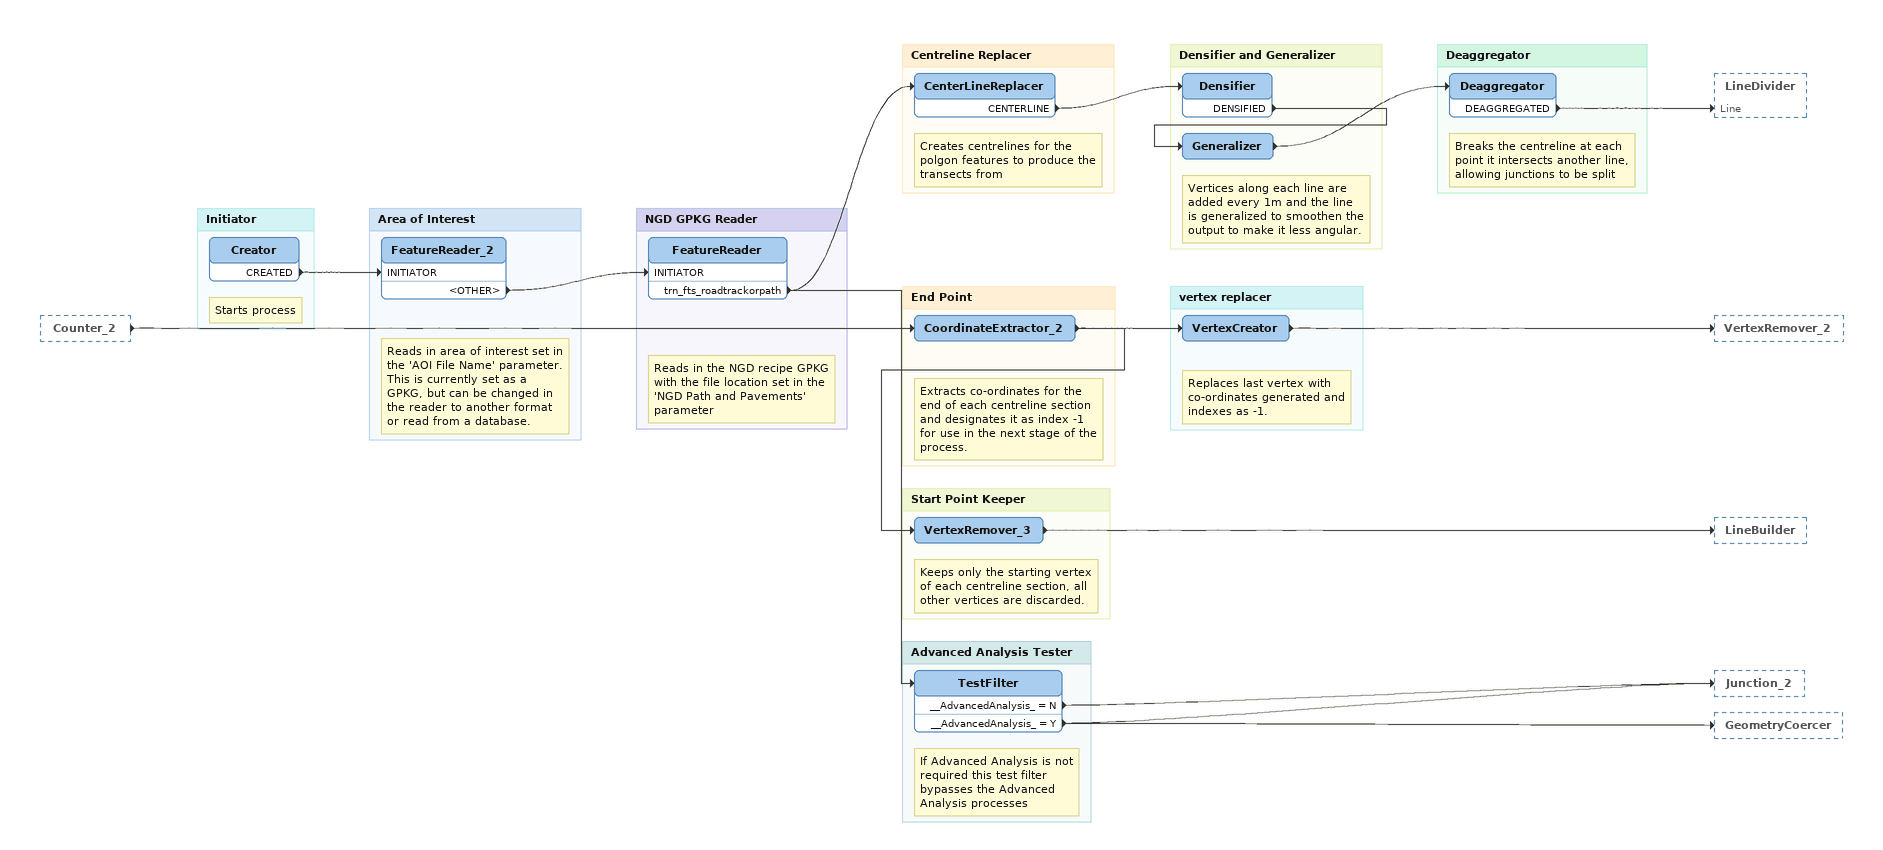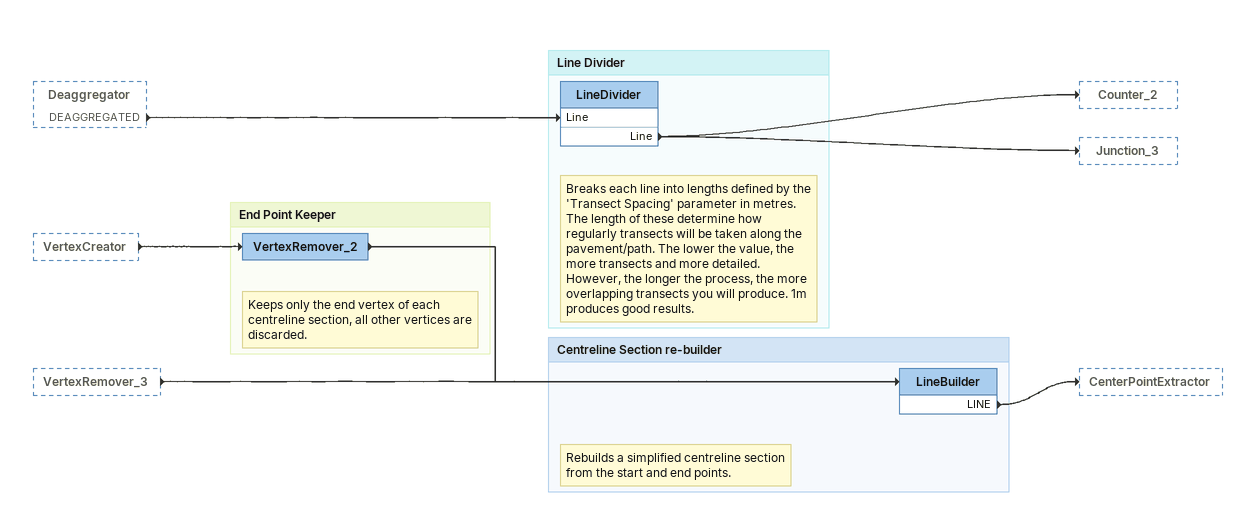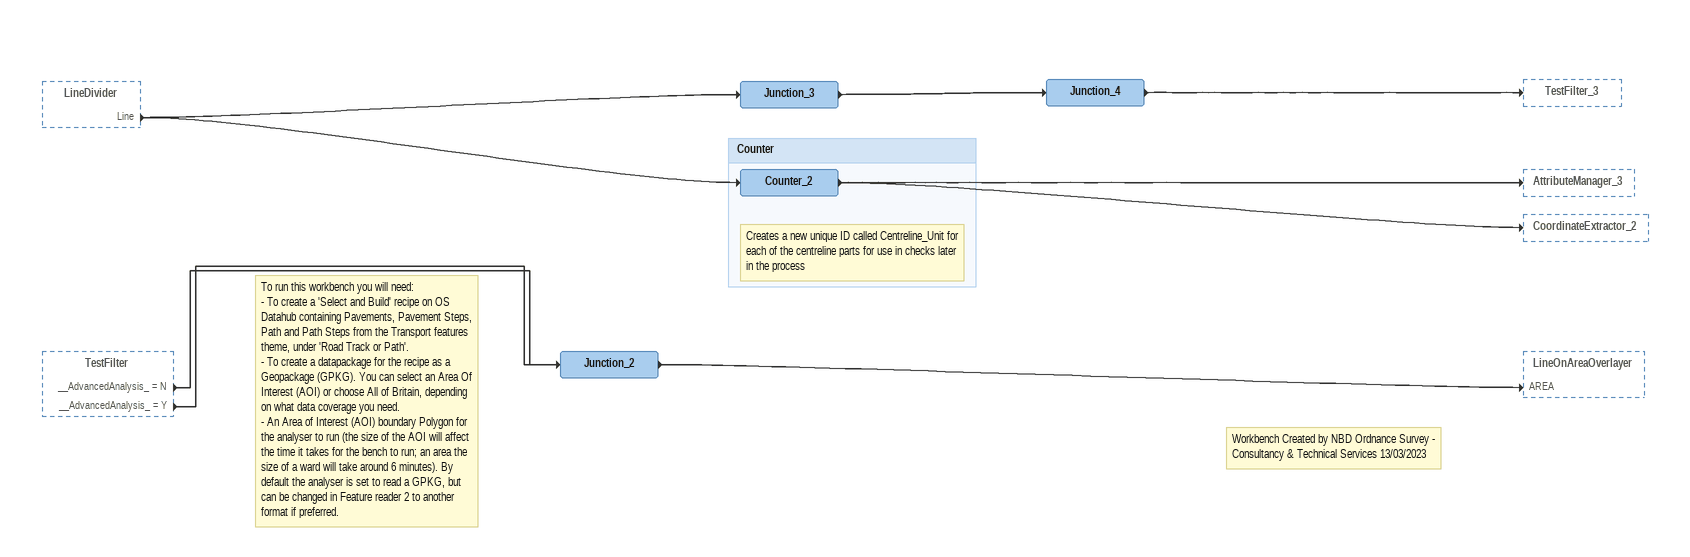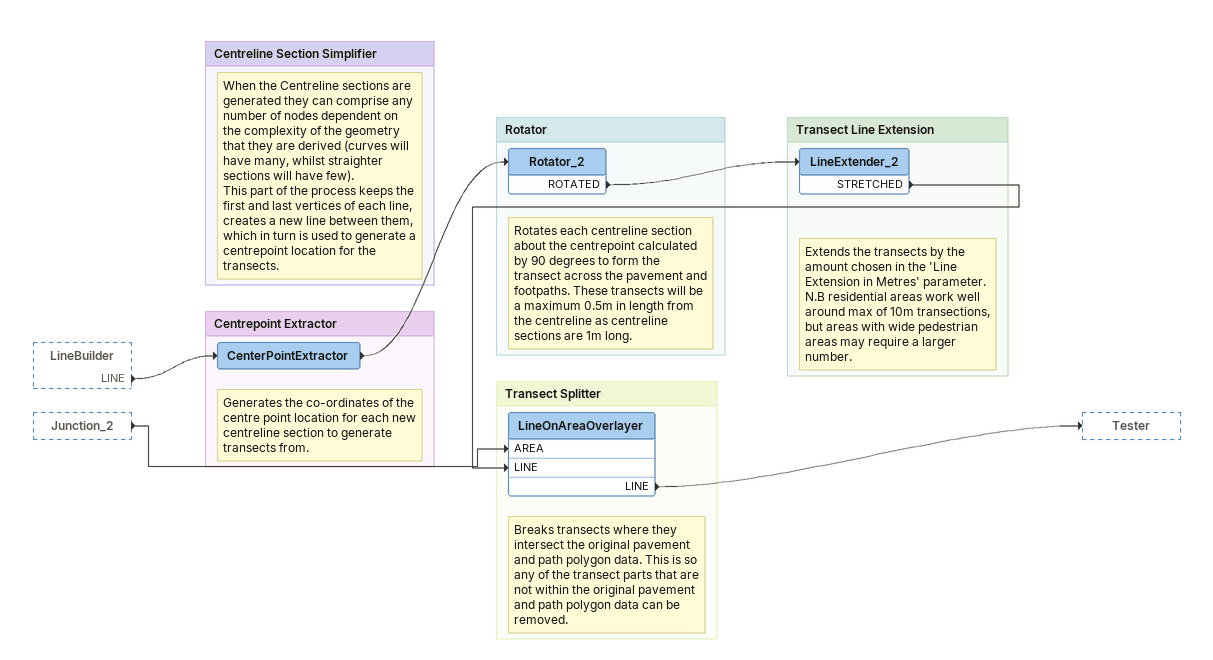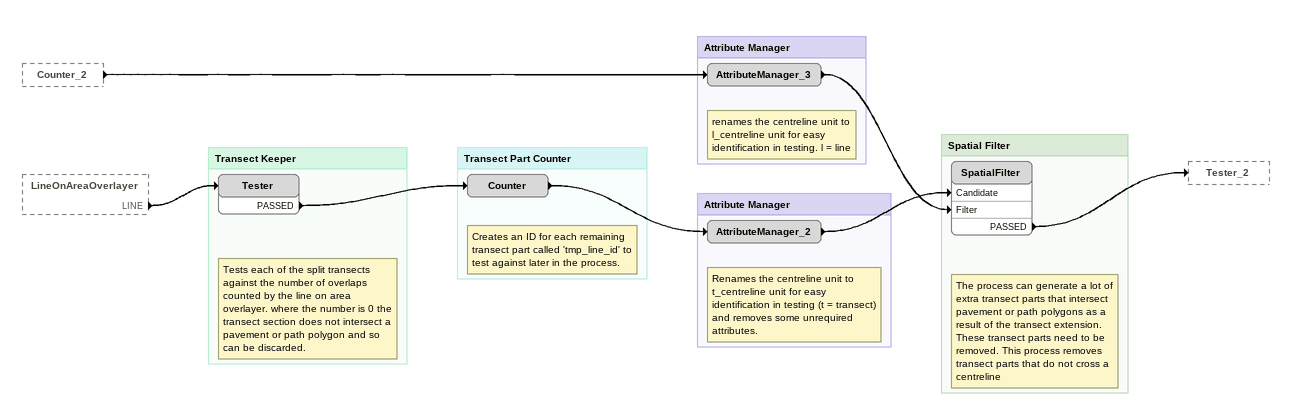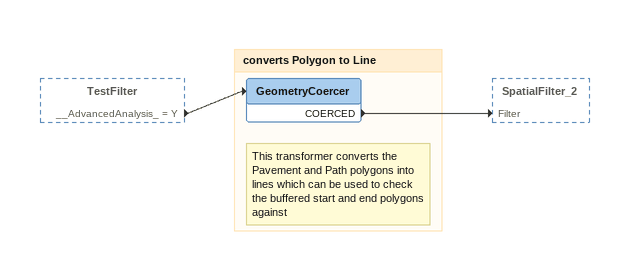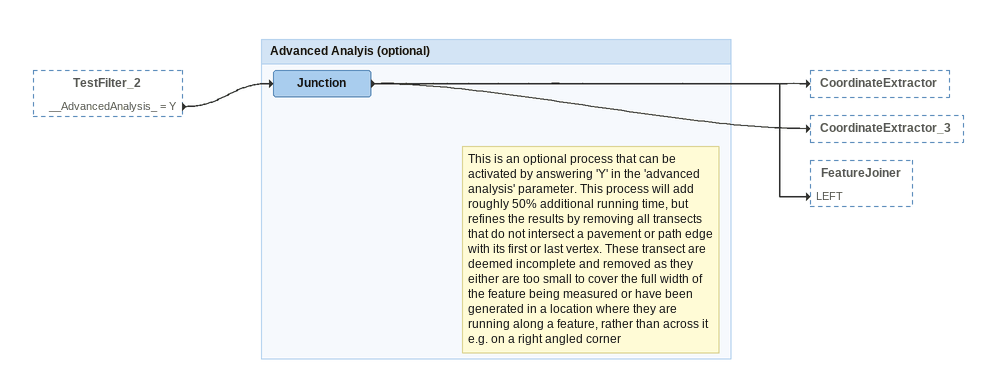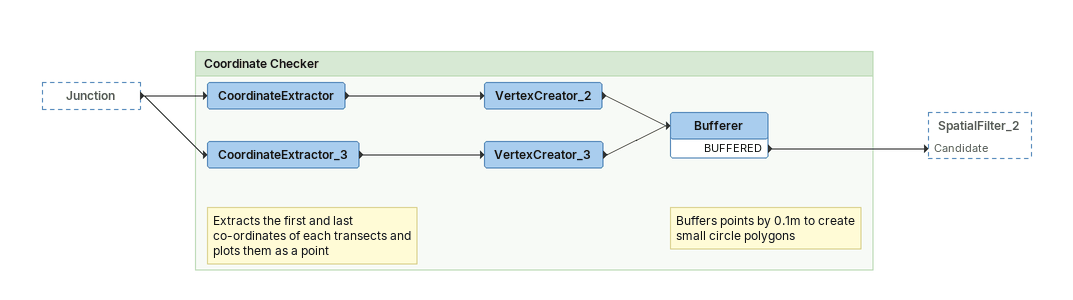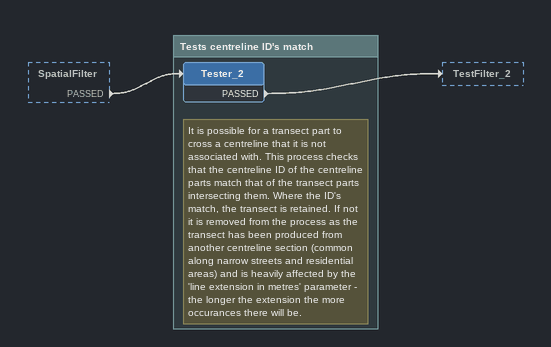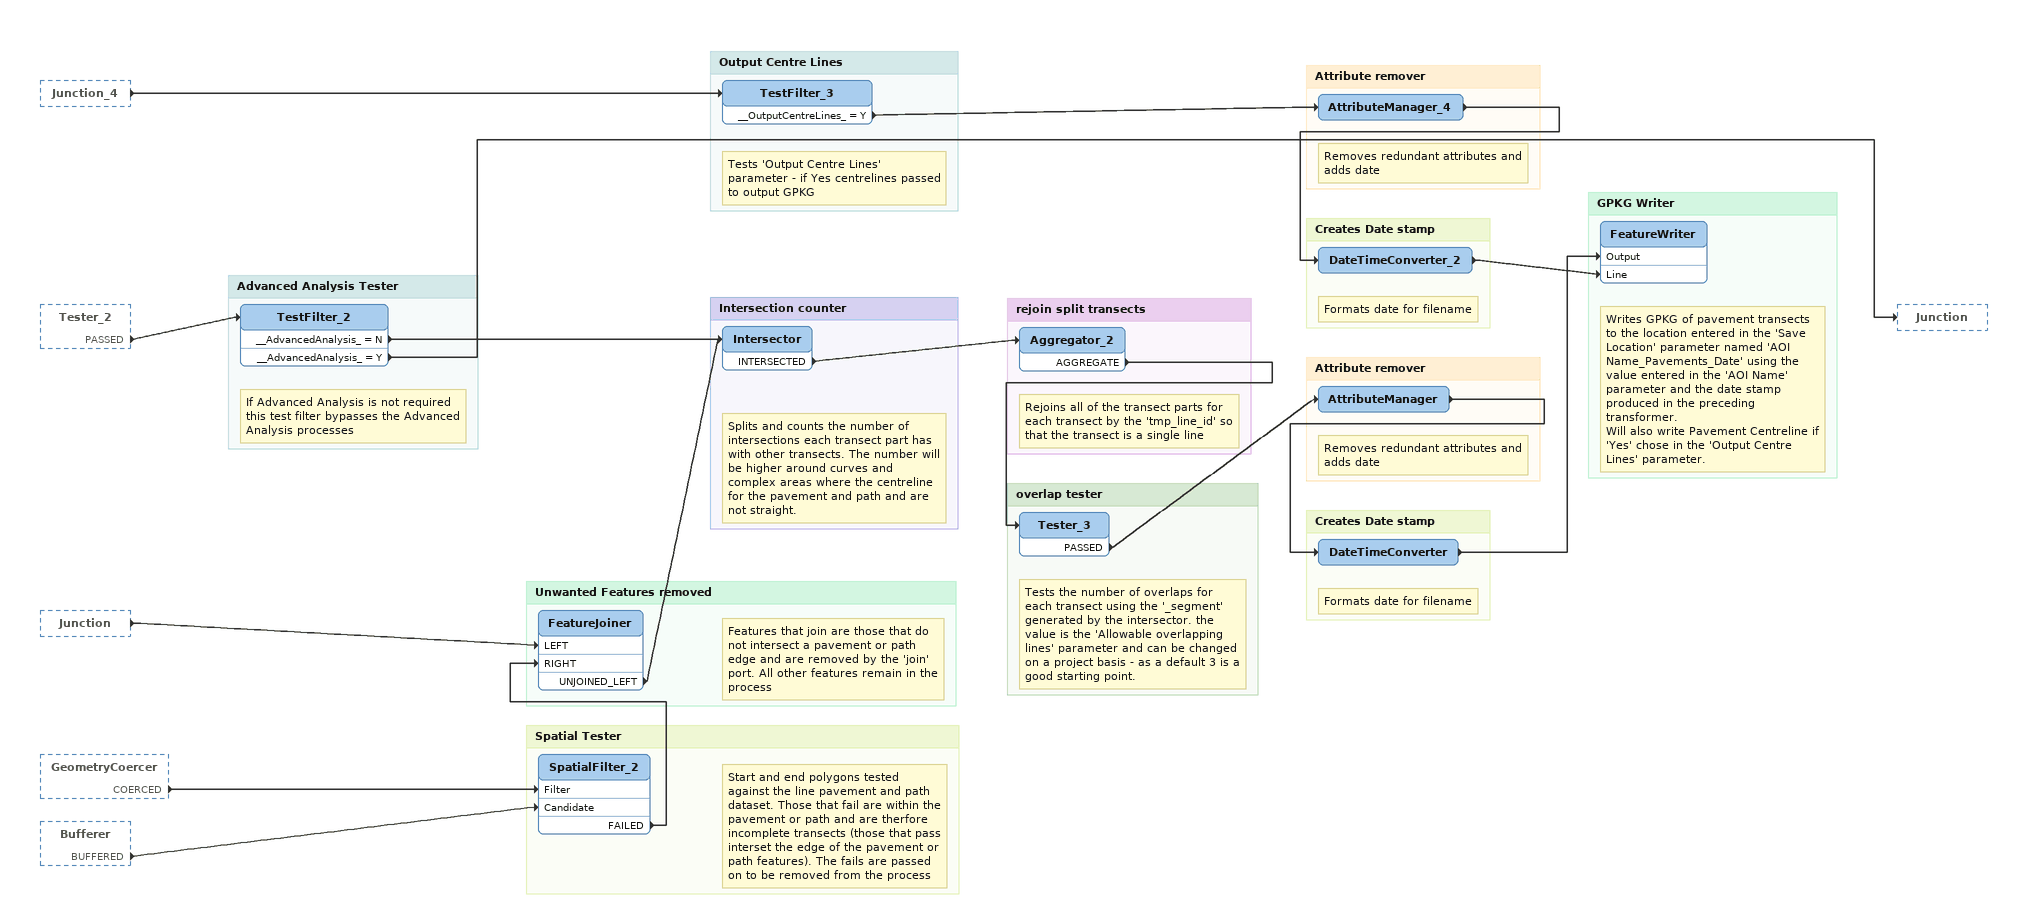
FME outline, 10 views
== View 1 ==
Counter_2 [outside]
    -> CoordinateExtractor_2

Bookmark: Initiator
Note: Starts process
Creator
    CREATED -> FeatureReader_2 [INITIATOR]

Bookmark: Area of Interest
Note: Reads in area of interest set in the 'AOI File Name' parameter. This is currently set as a GPKG, but can be changed in the reader to another format or read from a database.
FeatureReader_2
    <OTHER> -> FeatureReader [INITIATOR]

Bookmark: NGD GPKG Reader
Note: Reads in the NGD recipe GPKG with the file location set in the 'NGD Path and Pavements' parameter
FeatureReader
    trn_fts_roadtrackorpath -> CenterLineReplacer
    trn_fts_roadtrackorpath -> TestFilter

Bookmark: Centreline Replacer
Note: Creates centrelines for the polgon features to produce the transects from
CenterLineReplacer
    CENTERLINE -> Densifier

Bookmark: Densifier and Generalizer
Densifier
    DENSIFIED -> Generalizer
Note: Vertices along each line are added every 1m and the line is generalized to smoothen the output to make it less angular.
Generalizer
    -> Deaggregator

Bookmark: Deaggregator
Note: Breaks the centreline at each point it intersects another line, allowing junctions to be split
Deaggregator
    DEAGGREGATED -> LineDivider [Line]

Bookmark: End Point
Note: Extracts co-ordinates for the end of each centreline section and designates it as index -1 for use in the next stage of the process.
CoordinateExtractor_2
    -> VertexRemover_3
    -> VertexCreator

Bookmark: vertex replacer
Note: Replaces last vertex with co-ordinates generated and indexes as -1.
VertexCreator
    -> VertexRemover_2

Bookmark: Start Point Keeper
Note: Keeps only the starting vertex of each centreline section, all other vertices are discarded.
VertexRemover_3
    -> LineBuilder

Bookmark: Advanced Analysis Tester
Note: If Advanced Analysis is not required this test filter bypasses the Advanced Analysis processes
TestFilter
    __AdvancedAnalysis_ = N -> Junction_2
    __AdvancedAnalysis_ = Y -> Junction_2
    __AdvancedAnalysis_ = Y -> GeometryCoercer

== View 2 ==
Deaggregator [outside]
    DEAGGREGATED -> LineDivider [Line]
VertexCreator [outside]
    -> VertexRemover_2
VertexRemover_3 [outside]
    -> LineBuilder

Bookmark: Line Divider
Note: Breaks each line into lengths defined by the 'Transect Spacing' parameter in metres. The length of these determine how regularly transects will be taken along the pavement/path. The lower the value, the more transects and more detailed. However, the longer the process, the more overlapping transects you will produce. 1m produces good results.
LineDivider
    Line -> Counter_2
    Line -> Junction_3

Bookmark: End Point Keeper
Note: Keeps only the end vertex of each centreline section, all other vertices are discarded.
VertexRemover_2
    -> LineBuilder

Bookmark: Centreline Section re-builder
Note: Rebuilds a simplified centreline section from the start and end points.
LineBuilder
    LINE -> CenterPointExtractor

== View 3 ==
LineDivider [outside]
    Line -> Counter_2
    Line -> Junction_3
TestFilter [outside]
    __AdvancedAnalysis_ = N -> Junction_2
    __AdvancedAnalysis_ = Y -> Junction_2
Junction_3
    -> Junction_4
Note: Workbench Created by NBD Ordnance Survey - Consultancy & Technical Services 13/03/2023
Junction_4
    -> TestFilter_3
Note: To run this workbench you will need: / - To create a 'Select and Build' recipe on OS Datahub containing Pavements, Pavement Steps, Path and Path Steps from the Transport features theme, under 'Road Track or Path'. / - To create a datapackage for the recipe as a Geopackage (GPKG). You can select an Area Of Interest (AOI) or choose All of Britain, depending on what data coverage you need. / - An Area of Interest (AOI) boundary Polygon for the analyser to run (the size of the AOI will affect the time it takes for the bench to run; an area the size of a ward will take around 6 minutes). By default the analyser is set to read a GPKG, but can be changed in Feature reader 2 to another format if preferred.
Junction_2
    -> LineOnAreaOverlayer [AREA]

Bookmark: Counter
Note: Creates a new unique ID called Centreline_Unit for each of the centreline parts for use in checks later in the process
Counter_2
    -> AttributeManager_3
    -> CoordinateExtractor_2

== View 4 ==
LineBuilder [outside]
    LINE -> CenterPointExtractor
Junction_2 [outside]
    -> LineOnAreaOverlayer [AREA]

Bookmark: Centrepoint Extractor
Note: Generates the co-ordinates of the centre point location for each new centreline section to generate transects from.
CenterPointExtractor
    -> Rotator_2

Bookmark: Rotator
Note: Rotates each centreline section about the centrepoint calculated by 90 degrees to form the transect across the pavement and footpaths. These transects will be a maximum 0.5m in length from the centreline as centreline sections are 1m long.
Rotator_2
    ROTATED -> LineExtender_2

Bookmark: Transect Line Extension
Note: Extends the transects by the amount chosen in the 'Line Extension in Metres' parameter. / N.B residential areas work well around max of 10m transections, but areas with wide pedestrian areas may require a larger number.
LineExtender_2
    STRETCHED -> LineOnAreaOverlayer [LINE]

Bookmark: Transect Splitter
Note: Breaks transects where they intersect the original pavement and path polygon data. This is so any of the transect parts that are not within the original pavement and path polygon data can be removed.
LineOnAreaOverlayer
    LINE -> Tester

Bookmark: Centreline Section Simplifier
Note: When the Centreline sections are generated they can comprise any number of nodes dependent on the complexity of the geometry that they are derived (curves will have many, whilst straighter sections will have few). / This part of the process keeps the first and last vertices of each line, creates a new line between them, which in turn is used to generate a centrepoint location for the transects.

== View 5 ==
Counter_2 [outside]
    -> AttributeManager_3
LineOnAreaOverlayer [outside]
    LINE -> Tester

Bookmark: Attribute Manager
Note: renames the centreline unit to l_centreline unit for easy identification in testing. l = line
AttributeManager_3
    -> SpatialFilter [Filter]

Bookmark: Transect Keeper
Note: Tests each of the split transects against the number of overlaps counted by the line on area overlayer. where the number is 0 the transect section does not intersect a pavement or path polygon and so can be discarded.
Tester
    PASSED -> Counter

Bookmark: Transect Part Counter
Note: Creates an ID for each remaining transect part called 'tmp_line_id' to test against later in the process.
Counter
    -> AttributeManager_2

Bookmark: Attribute Manager
Note: Renames the centreline unit to t_centreline unit for easy identification in testing (t = transect) and removes some unrequired attributes.
AttributeManager_2
    -> SpatialFilter [Candidate]

Bookmark: Spatial Filter
Note: The process can generate a lot of extra transect parts that intersect pavement or path polygons as a result of the transect extension. These transect parts need to be removed. This process removes transect parts that do not cross a centreline
SpatialFilter
    PASSED -> Tester_2

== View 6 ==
TestFilter [outside]
    __AdvancedAnalysis_ = Y -> GeometryCoercer

Bookmark: converts Polygon to Line
Note: This transformer converts the Pavement and Path polygons into lines which can be used to check the buffered start and end polygons against
GeometryCoercer
    COERCED -> SpatialFilter_2 [Filter]

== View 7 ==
TestFilter_2 [outside]
    __AdvancedAnalysis_ = Y -> Junction

Bookmark: Advanced Analyis (optional)
Note: This is an optional process that can be activated by answering 'Y' in the 'advanced analysis' parameter. This process will add roughly 50% additional running time, but refines the results by removing all transects that do not intersect a pavement or path edge with its first or last vertex. These transect are deemed incomplete and removed as they either are too small to cover the full width of the feature being measured or have been generated in a location where they are running along a feature, rather than across it e.g. on a right angled corner
Junction
    -> CoordinateExtractor
    -> CoordinateExtractor_3
    -> FeatureJoiner [LEFT]

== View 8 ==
Junction [outside]
    -> CoordinateExtractor
    -> CoordinateExtractor_3

Bookmark: Coordinate Checker
CoordinateExtractor
    -> VertexCreator_2
VertexCreator_2
    -> Bufferer
Note: Extracts the first and last co-ordinates of each transects and plots them as a point
CoordinateExtractor_3
    -> VertexCreator_3
VertexCreator_3
    -> Bufferer
Note: Buffers points by 0.1m to create small circle polygons
Bufferer
    BUFFERED -> SpatialFilter_2 [Candidate]

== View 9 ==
SpatialFilter [outside]
    PASSED -> Tester_2

Bookmark: Tests centreline ID's match
Note: It is possible for a transect part to cross a centreline that it is not associated with. This process checks that the centreline ID of the centreline parts match that of the transect parts intersecting them. Where the ID's match, the transect is retained. If not it is removed from the process as the transect has been produced from another centreline section (common along narrow streets and residential areas) and is heavily affected by the 'line extension in metres' parameter - the longer the extension the more occurances there will be.
Tester_2
    PASSED -> TestFilter_2

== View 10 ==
Junction_4 [outside]
    -> TestFilter_3
Tester_2 [outside]
    PASSED -> TestFilter_2
Junction [outside]
    -> FeatureJoiner [LEFT]
GeometryCoercer [outside]
    COERCED -> SpatialFilter_2 [Filter]
Bufferer [outside]
    BUFFERED -> SpatialFilter_2 [Candidate]

Bookmark: Output Centre Lines
Note: Tests 'Output Centre Lines' parameter - if Yes centrelines passed to output GPKG
TestFilter_3
    __OutputCentreLines_ = Y -> AttributeManager_4

Bookmark: Attribute remover
Note: Removes redundant attributes and adds date
AttributeManager_4
    -> DateTimeConverter_2

Bookmark: Creates Date stamp
Note: Formats date for filename
DateTimeConverter_2
    -> FeatureWriter [Line]

Bookmark: Advanced Analysis Tester
Note: If Advanced Analysis is not required this test filter bypasses the Advanced Analysis processes
TestFilter_2
    __AdvancedAnalysis_ = N -> Intersector
    __AdvancedAnalysis_ = Y -> Junction

Bookmark: Spatial Tester
Note: Start and end polygons tested against the line pavement and path dataset. Those that fail are within the pavement or path and are therfore incomplete transects (those that pass interset the edge of the pavement or path features). The fails are passed on to be removed from the process
SpatialFilter_2
    FAILED -> FeatureJoiner [RIGHT]

Bookmark: Unwanted Features removed
Note: Features that join are those that do not intersect a pavement or path edge and are removed by the 'join' port. All other features remain in the process
FeatureJoiner
    UNJOINED_LEFT -> Intersector

Bookmark: Intersection counter
Note: Splits and counts the number of intersections each transect part has with other transects. The number will be higher around curves and complex areas where the centreline for the pavement and path and are not straight.
Intersector
    INTERSECTED -> Aggregator_2

Bookmark: rejoin split transects
Note: Rejoins all of the transect parts for each transect by the 'tmp_line_id' so that the transect is a single line
Aggregator_2
    AGGREGATE -> Tester_3

Bookmark: overlap tester
Note: Tests the number of overlaps for each transect using the '_segment' generated by the intersector. the value is the 'Allowable overlapping lines' parameter and can be changed on a project basis - as a default 3 is a good starting point.
Tester_3
    PASSED -> AttributeManager

Bookmark: Attribute remover
Note: Removes redundant attributes and adds date
AttributeManager
    -> DateTimeConverter

Bookmark: Creates Date stamp
Note: Formats date for filename
DateTimeConverter
    -> FeatureWriter [Output]

Bookmark: GPKG Writer
Note: Writes GPKG of pavement transects to the location entered in the 'Save Location' parameter named 'AOI Name_Pavements_Date' using the value entered in the 'AOI Name' parameter and the date stamp produced in the preceding transformer. / Will also write Pavement Centreline if 'Yes' chose in the 'Output Centre Lines' parameter.
FeatureWriter
